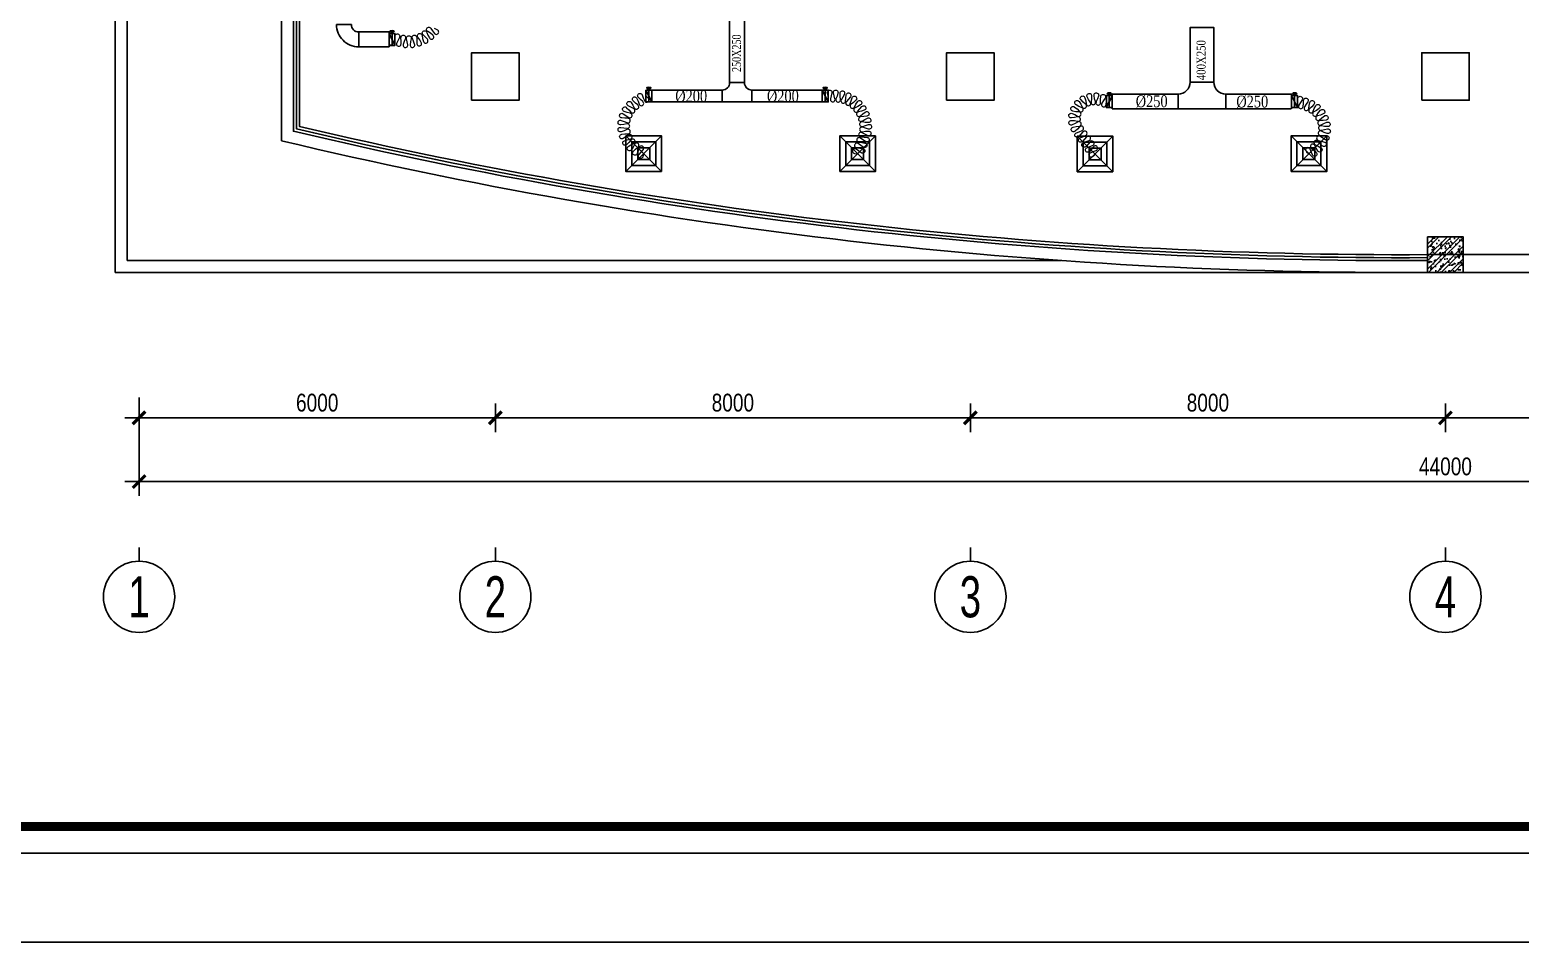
# Model space of a CAD drawing. Header units: metres. Extents: x 352651 to 1421851, y -87441 to -24441.
# Drawn here: x 633842 to 658941, y -87441 to -72072 of the extents above; entities that cross this region are included whole.
import ezdxf
from ezdxf.enums import TextEntityAlignment as Align

# ---------------------------------------------------------------- set-up
doc = ezdxf.new("R2010")
doc.units = ezdxf.units.M
doc.header["$LTSCALE"] = 300
doc.header["$MEASUREMENT"] = 0
doc.header["$PDMODE"] = 2
doc.linetypes.add('DASHED2', pattern=[0.375, 0.25, -0.125])
doc.layers.get('0').update_dxf_attribs({"linetype": 'CONTINUOUS'})
doc.layers.get('Defpoints').update_dxf_attribs({"linetype": 'CONTINUOUS'})
for name, color, linetype in [('0-TEXT', 7, 'CONTINUOUS'), ('0-THAY', 7, 'CONTINUOUS'), ('CUA', 8, 'CONTINUOUS'), ('CUAGIO', 2, 'CONTINUOUS'), ('DIM', 1, 'CONTINUOUS'), ('HATCH', 145, 'CONTINUOUS'), ('NOITHAT', 145, 'CONTINUOUS'), ('TEXT', 4, 'CONTINUOUS'), ('THAY', 9, 'CONTINUOUS'), ('TUONG', 7, 'CONTINUOUS'), ('vach', 6, 'CONTINUOUS')]:
    doc.layers.add(name, color=color, linetype=linetype)
doc.layers.add('noi mem', color=5, linetype='BATTING', lineweight=0)
doc.styles.add('CHUKICHTHUOC', font='vnshx.shx', dxfattribs={"width": 0.8, "height": 300, "bigfont": '@extfont2.shx'})
doc.styles.add('CHUTENTRUC', font='VnAvantH.TTF', dxfattribs={"width": 0.8})
doc.styles.add('PHU', font='vntimeh.shx', dxfattribs={"width": 0.8})
doc.linetypes.add('BATTING', pattern='A,0.0001,-0.1,[134,ltypeshp.shx,S=0.1,R=0,X=-0.1,Y=0],-0.2,[134,ltypeshp.shx,S=0.1,R=180,X=0.1,Y=0],-0.1', length=0.4001)
doc.dimstyles.new('150', dxfattribs={"dimscale": 150, "dimtxt": 2, "dimasz": 0.1, "dimexe": 1, "dimexo": 0, "dimgap": 0.7, "dimtad": 1, "dimdec": 0, "dimzin": 0, "dimdsep": 46, "dimtxsty": 'CHUKICHTHUOC', "dimblk": 'ARR', "dimcen": 0, "dimdle": 1, "dimclrd": 3, "dimclre": 3, "dimclrt": 3, "dimadec": 0, "dimazin": 0, "dimtfac": 1, "dimtdec": 0, "dimtix": 1, "dimtmove": 2, "dimatfit": 3, "dimldrblk": 'ARR', "dimfxl": 1, "dimtolj": 1, "dimtzin": 0, "dimarcsym": 0})

# ---------------------------------------------------------------- blocks, each defined once
blk = doc.blocks.new('ARR')
at = {"color": 1}
for p, q in [((-16, 0), (16, 0)), ((0, -16), (0, 16))]:
    blk.add_line(p, q, dxfattribs=at)
at = {"color": 3, "const_width": 3.6}
blk.add_lwpolyline([(-7.1, -7.1), (7.1, 7.1)], dxfattribs=at)
blk = doc.blocks.new('*D99')
at = {"layer": 'Defpoints', "color": 0, "ltscale": 1.5, "transparency": 16777216}
for p in [(641682, -78749), (649682, -78609), (649682, -78749)]:
    blk.add_point(p, dxfattribs=at)
at = {"layer": 'DIM', "color": 3, "lineweight": -2, "ltscale": 1.5, "transparency": 16777216}
for p, q in [((641682, -78749), (641682, -78459)), ((649682, -78749), (649682, -78459)), ((641697, -78609), (649667, -78609))]:
    blk.add_line(p, q, dxfattribs=at)
at = {"layer": 'DIM', "color": 3, "lineweight": -2, "ltscale": 1.5, "transparency": 16777216, "xscale": 15, "yscale": 15, "zscale": 15, "rotation": 180}
blk.add_blockref('ARR', (641682, -78609), dxfattribs=at)
at = {"layer": 'DIM', "color": 3, "lineweight": -2, "ltscale": 1.5, "transparency": 16777216, "xscale": 15, "yscale": 15, "zscale": 15}
blk.add_blockref('ARR', (649682, -78609), dxfattribs=at)
at = {"layer": 'DIM', "color": 3, "ltscale": 1.5, "transparency": 16777216, "insert": (645682, -78354), "char_height": 300, "attachment_point": 5, "style": 'CHUKICHTHUOC'}
blk.add_mtext('\\A1;8000', dxfattribs=at)
blk = doc.blocks.new('*D100')
at = {"layer": 'Defpoints', "color": 0, "ltscale": 1.5, "transparency": 16777216}
for p in [(649682, -78749), (657682, -78609), (657682, -78749)]:
    blk.add_point(p, dxfattribs=at)
at = {"layer": 'DIM', "color": 3, "lineweight": -2, "ltscale": 1.5, "transparency": 16777216}
for p, q in [((649682, -78749), (649682, -78459)), ((657682, -78749), (657682, -78459)), ((649697, -78609), (657667, -78609))]:
    blk.add_line(p, q, dxfattribs=at)
at = {"layer": 'DIM', "color": 3, "lineweight": -2, "ltscale": 1.5, "transparency": 16777216, "xscale": 15, "yscale": 15, "zscale": 15, "rotation": 180}
blk.add_blockref('ARR', (649682, -78609), dxfattribs=at)
at = {"layer": 'DIM', "color": 3, "lineweight": -2, "ltscale": 1.5, "transparency": 16777216, "xscale": 15, "yscale": 15, "zscale": 15}
blk.add_blockref('ARR', (657682, -78609), dxfattribs=at)
at = {"layer": 'DIM', "color": 3, "ltscale": 1.5, "transparency": 16777216, "insert": (653682, -78354), "char_height": 300, "attachment_point": 5, "style": 'CHUKICHTHUOC'}
blk.add_mtext('\\A1;8000', dxfattribs=at)
blk = doc.blocks.new('*D101')
at = {"layer": 'Defpoints', "color": 0, "ltscale": 1.5, "transparency": 16777216}
for p in [(657682, -78749), (665682, -78609), (665682, -78749)]:
    blk.add_point(p, dxfattribs=at)
at = {"layer": 'DIM', "color": 3, "lineweight": -2, "ltscale": 1.5, "transparency": 16777216}
for p, q in [((657682, -78749), (657682, -78459)), ((665682, -78749), (665682, -78459)), ((657697, -78609), (665667, -78609))]:
    blk.add_line(p, q, dxfattribs=at)
at = {"layer": 'DIM', "color": 3, "lineweight": -2, "ltscale": 1.5, "transparency": 16777216, "xscale": 15, "yscale": 15, "zscale": 15, "rotation": 180}
blk.add_blockref('ARR', (657682, -78609), dxfattribs=at)
at = {"layer": 'DIM', "color": 3, "lineweight": -2, "ltscale": 1.5, "transparency": 16777216, "xscale": 15, "yscale": 15, "zscale": 15}
blk.add_blockref('ARR', (665682, -78609), dxfattribs=at)
at = {"layer": 'DIM', "color": 3, "ltscale": 1.5, "transparency": 16777216, "insert": (661682, -78354), "char_height": 300, "attachment_point": 5, "style": 'CHUKICHTHUOC'}
blk.add_mtext('\\A1;8000', dxfattribs=at)
blk = doc.blocks.new('*D104')
at = {"layer": 'Defpoints', "color": 0, "ltscale": 1.5, "transparency": 16777216}
for p in [(635682, -78265), (679682, -78265), (679682, -79683)]:
    blk.add_point(p, dxfattribs=at)
at = {"layer": 'DIM', "color": 3, "lineweight": -2, "ltscale": 1.5, "transparency": 16777216}
for p, q in [((635682, -78265), (635682, -79833)), ((679682, -78265), (679682, -79833)), ((635697, -79683), (679667, -79683))]:
    blk.add_line(p, q, dxfattribs=at)
at = {"layer": 'DIM', "color": 3, "lineweight": -2, "ltscale": 1.5, "transparency": 16777216, "xscale": 15, "yscale": 15, "zscale": 15, "rotation": 180}
blk.add_blockref('ARR', (635682, -79683), dxfattribs=at)
at = {"layer": 'DIM', "color": 3, "lineweight": -2, "ltscale": 1.5, "transparency": 16777216, "xscale": 15, "yscale": 15, "zscale": 15}
blk.add_blockref('ARR', (679682, -79683), dxfattribs=at)
at = {"layer": 'DIM', "color": 3, "ltscale": 1.5, "transparency": 16777216, "insert": (657682, -79428), "char_height": 300, "attachment_point": 5, "style": 'CHUKICHTHUOC'}
blk.add_mtext('\\A1;44000', dxfattribs=at)
blk = doc.blocks.new('*D108')
at = {"layer": 'Defpoints', "color": 0, "ltscale": 1.5, "transparency": 16777216}
for p in [(635682, -78749), (641682, -78609), (641682, -78749)]:
    blk.add_point(p, dxfattribs=at)
at = {"layer": 'DIM', "color": 3, "lineweight": -2, "ltscale": 1.5, "transparency": 16777216}
for p, q in [((635682, -78749), (635682, -78459)), ((641682, -78749), (641682, -78459)), ((635697, -78609), (641667, -78609))]:
    blk.add_line(p, q, dxfattribs=at)
at = {"layer": 'DIM', "color": 3, "lineweight": -2, "ltscale": 1.5, "transparency": 16777216, "xscale": 15, "yscale": 15, "zscale": 15, "rotation": 180}
blk.add_blockref('ARR', (635682, -78609), dxfattribs=at)
at = {"layer": 'DIM', "color": 3, "lineweight": -2, "ltscale": 1.5, "transparency": 16777216, "xscale": 15, "yscale": 15, "zscale": 15}
blk.add_blockref('ARR', (641682, -78609), dxfattribs=at)
at = {"layer": 'DIM', "color": 3, "ltscale": 1.5, "transparency": 16777216, "insert": (638682, -78354), "char_height": 300, "attachment_point": 5, "style": 'CHUKICHTHUOC'}
blk.add_mtext('\\A1;6000', dxfattribs=at)
blk = doc.blocks.new('cot1')
at = {"layer": 'vach'}
blk.add_lwpolyline([(-400, -400), (400, -400), (400, 400), (-400, 400)], close=True, dxfattribs=at)
blk = doc.blocks.new('TENTRUC')
at = {"layer": '0-THAY'}
blk.add_line((0, -1.4), (0, -0.4), dxfattribs=at)
blk.add_circle((0, -4), 2.6, dxfattribs=at)
at = {"layer": '0-TEXT', "style": 'CHUTENTRUC', "width": 0.7}
blk.add_attdef('E5', text='', height=3, dxfattribs=at).set_placement((0, -4), align=Align.MIDDLE_CENTER)
blk = doc.blocks.new('SAD')
at = {"layer": 'CUAGIO', "color": 8}
for p, q in [((-300, -300), (300, 300)), ((300, -300), (-300, 300))]:
    blk.add_line(p, q, dxfattribs=at)
at = {"layer": 'CUAGIO'}
blk.add_lwpolyline([(300, -300), (300, 300), (-300, 300), (-300, -300)], close=True, dxfattribs=at)
at = {"layer": 'CUAGIO', "color": 8}
for points in [[(200, -200), (200, 200), (-200, 200), (-200, -200)], [(100, -100), (100, 100), (-100, 100), (-100, -100)]]:
    blk.add_lwpolyline(points, close=True, dxfattribs=at)
blk = doc.blocks.new('1-van gio D200')
at = {"layer": 'CUAGIO'}
h = blk.add_hatch(dxfattribs=at)
h.set_pattern_fill('ANSI31', color=256, scale=100, style=0)
edge = h.paths.add_edge_path()
edge.add_ellipse((486127, -58494), major_axis=(-38.1, 0), ratio=0.310482, start_angle=0, end_angle=360, ccw=False)
for p, q in [((486167, -58437), (486087, -58277)), ((486127, -58257), (486127, -58494))]:
    blk.add_line(p, q, dxfattribs=at)
at = {"layer": 'CUAGIO', "const_width": 3}
for points in [[(486127, -58457), (486177, -58457), (486177, -58257), (486077, -58257), (486077, -58457), (486127, -58457)], [(486167, -58437), (486087, -58277)], [(486127, -58257), (486127, -58494)]]:
    blk.add_lwpolyline(points, dxfattribs=at)
at = {"layer": 'CUAGIO'}
blk.add_lwpolyline([(486177, -58457), (486077, -58457), (486077, -58257), (486177, -58257)], close=True, dxfattribs=at)
at = {"layer": 'CUAGIO', "const_width": 5.35}
blk.add_lwpolyline([(486131, -58357, -1), (486123, -58357, -1)], format="xyb", close=True, dxfattribs=at)
at = {"layer": 'CUAGIO', "extrusion": (0, 0, -1)}
blk.add_ellipse((486127, -58494), major_axis=(-38.1, 0), ratio=0.310482, start_param=-1.570796, end_param=4.712389, dxfattribs=at)

msp = doc.modelspace()

# ---------------------------------------------------------------- hatches: boundary and pattern name
at = {"layer": 'NOITHAT', "linetype": 'Continuous'}
h = msp.add_hatch(dxfattribs=at)
h.set_pattern_fill('ANSI32,_O', color=256, scale=400)
h.set_pattern_definition([(45, (287784.75, -388850.56), (-106.066017, 106.066017), []), (45, (287855.46, -388850.56), (-106.066017, 106.066017), [])])
h.paths.add_polyline_path([(657682.1, -75959.6), (657682.1, -75559.6), (657382.1, -75559.6), (657382.1, -75959.6)])
h.paths.add_polyline_path([(657982.1, -75959.6), (657982.1, -75559.6), (657682.1, -75559.6), (657682.1, -75959.6)])
h.paths.add_polyline_path([(657682.1, -75959.6), (657682.1, -76159.6), (657982.1, -76159.6), (657982.1, -75959.6)])
h.paths.add_polyline_path([(657682.1, -76159.6), (657682.1, -75959.6), (657382.1, -75959.6), (657382.1, -76159.6)])
h = msp.add_hatch(dxfattribs=at)
h.set_pattern_fill('AR-CONC,_O', color=256, scale=30)
h.set_pattern_definition([(50, (287784.75, -388850.56), (215.178055, -18.82564), [22.5, -247.5]), (355, (287784.75, -388850.56), (-41.6254, 225.65764), [18, -198]), (100.4514, (287802.68, -388852.12), (173.552815, 206.83186), [19.12206, -210.34263]), (46.1842, (287784.75, -388790.56), (320.17231, -49.6557), [33.75, -371.25]), (96.6356, (287811.43, -388794.7), (280.39881, 292.23536), [28.68309, -315.5139]), (351.1842, (287784.75, -388790.56), (280.39858, 292.23558), [27, -297]), (21, (287814.75, -388805.56), (179.072116, -120.78567), [22.5, -247.5]), (326, (287814.75, -388805.56), (72.9946, 217.54501), [18, -198]), (71.4514, (287829.68, -388815.62), (252.06679, 96.75915), [19.12206, -210.34263]), (37.5, (287784.75, -388850.556), (3.647957, 99.868156), [0, -195.6, 0, -201, 0, -198.75]), (7.5, (287784.75, -388850.56), (78.920861, 118.323514), [0, -114.6, 0, -191.1, 0, -75.75]), (327.5, (287717.85, -388850.556), (160.146731, -6.766462), [0, -75, 0, -234, 0, -310.5]), (317.5, (287687.85, -388850.56), (174.95585, 30.031495), [0, -97.5, 0, -155.4, 0, -220.5])])
h.paths.add_polyline_path([(657682.1, -75959.6), (657682.1, -75559.6), (657382.1, -75559.6), (657382.1, -75959.6)])
h.paths.add_polyline_path([(657982.1, -75959.6), (657982.1, -75559.6), (657682.1, -75559.6), (657682.1, -75959.6)])
h.paths.add_polyline_path([(657682.1, -75959.6), (657682.1, -76159.6), (657982.1, -76159.6), (657982.1, -75959.6)])
h.paths.add_polyline_path([(657682.1, -76159.6), (657682.1, -75959.6), (657382.1, -75959.6), (657382.1, -76159.6)])

# ---------------------------------------------------------------- linework, layer by layer
for const_width in [150, 51.9]:
    msp.add_lwpolyline([(624900.9, -85490.5), (707100.9, -85490.5), (707100.9, -26390.5), (624900.9, -26390.5)], close=True, dxfattribs=dict(const_width=const_width))
at = {"layer": 'CUA', "linetype": 'Continuous'}
for points in [[(657376.9, -75959.6, -0.0595991), (638282.1, -73780.3), (638282.1, -70559.6)], [(657375.5, -75909.7, -0.0594735), (638332.1, -73739.9), (638332.1, -70559.6)], [(657374.2, -75859.7, -0.0593477), (638382.1, -73699.5), (638382.1, -70559.6)]]:
    msp.add_lwpolyline(points, format="xyb", dxfattribs=at)
at = {"layer": 'CUAGIO'}
for p, q in [((639382.1, -72108.6), (639382.1, -72358.6)), ((639892.1, -72108.6), (639892.1, -72358.6)), ((645877, -72962.6), (645627, -72962.6)), ((653782.1, -72955.8), (653382.1, -72955.8)), ((644316.8, -73087.6), (644316.8, -73287.6)), ((644316.8, -73287.6), (645502, -73287.6)), ((645502, -73087.6), (645502, -73287.6)), ((646002, -73087.6), (646002, -73287.6)), ((647187.2, -73287.6), (646002, -73287.6)), ((647187.2, -73087.6), (647187.2, -73287.6)), ((652072, -73155.8), (652072, -73405.8)), ((653182.1, -73155.8), (653182.1, -73405.8)), ((653982.3, -73155.8), (653982.3, -73405.8)), ((655092.3, -73155.8), (655092.3, -73405.8))]:
    msp.add_line(p, q, dxfattribs=at)
at = {"layer": 'CUAGIO', "ltscale": 1.5}
for p, q in [((645502, -73287.6), (646002, -73287.6)), ((652072, -73405.8), (655082.1, -73405.8))]:
    msp.add_line(p, q, dxfattribs=at)
at = {"layer": 'CUAGIO'}
msp.add_lwpolyline([(639257.1, -71983.6), (639007.1, -71983.6), (639007.1, -71983.6, 0.4142136), (639382.1, -72358.6), (639382.1, -72358.6), (639382.1, -72108.6, -0.4142136), (639257.1, -71983.6)], format="xyb", close=True, dxfattribs=at)
for points in [[(644316.8, -73087.6), (645502, -73087.6, 0.4142136), (645627, -72962.6), (645627, -71903.5), (645877, -71903.5), (645877, -72962.6, 0.4142136), (646002, -73087.6), (647187.2, -73087.6)], [(652072, -73155.8), (653182.1, -73155.8, 0.4142136), (653382.1, -72955.8), (653382.1, -72035.8), (653782.1, -72035.8), (653782.1, -72955.8, 0.4142136), (653982.1, -73155.8), (655092.3, -73155.8)]]:
    msp.add_lwpolyline(points, format="xyb", dxfattribs=at)
for points in [[(639892.1, -72108.6), (639382.1, -72108.6)], [(639382.1, -72358.6), (639892.1, -72358.6)]]:
    msp.add_lwpolyline(points, dxfattribs=at)
msp.add_lwpolyline([(639892.1, -72133.6), (639942.1, -72133.6), (639942.1, -72333.6), (639892.1, -72333.6)], close=True, dxfattribs=at)
at = {"layer": 'Defpoints', "linetype": 'DASHED2'}
msp.add_lwpolyline([(619950.9, -87440.5), (709050.9, -87440.5), (709050.9, -24440.5), (619950.9, -24440.5)], close=True, dxfattribs=at)
msp.add_lwpolyline([(619950.9, -87440.5), (709050.9, -87440.5), (709050.9, -24440.5), (619950.9, -24440.5)], close=True, dxfattribs=at)
at = {"layer": 'HATCH', "linetype": 'ByBlock'}
msp.add_lwpolyline([(624450.9, -85940.5), (707550.9, -85940.5), (707550.9, -25940.5), (624450.9, -25940.5)], close=True, dxfattribs=at)
at = {"layer": 'noi mem', "linetype": 'ByBlock', "ltscale": 1.5}
for points in [[(639992.1, -72233.6), (639993.1, -72182.4, -1.3333333), (640066, -72200.1), (640043.5, -72246.1), (640021.1, -72292.1, 1.3333333), (640094, -72309.8), (640095, -72258.6), (640092.9, -72208, -1.3333333), (640166.8, -72221.4), (640147.1, -72268), (640132, -72317.6, 1.3333333), (640206.7, -72323.7), (640199.9, -72272.3), (640188.1, -72223.1, -1.3333333), (640263.1, -72222), (640252.8, -72271.5), (640247.5, -72323.1, 1.3333333), (640322.1, -72314.7), (640305.5, -72265.6), (640284.5, -72219.6, -1.3333333), (640357.8, -72204.1), (640357.3, -72254.6), (640362, -72306.2, 1.3333333), (640433.5, -72283.7), (640407.8, -72238.7), (640378.3, -72197.6, -1.3333333), (640447.3, -72168.2), (640456.5, -72218), (640471.1, -72267.7, 1.3333333), (640536.9, -72231.8), (640503, -72192.6), (640466.1, -72157.9, -1.3333333), (640528.2, -72115.8), (640546.8, -72162.8), (640570.7, -72208.8, 1.3333333), (640628.4, -72160.9), (640587.5, -72129), (640544.7, -72102.1, -1.3333333), (640597.5, -72048.8), (640624.8, -72091.4), (640657.1, -72131.9, 1.3333333), (640704.4, -72073.8), (640658.2, -72050.3)], [(644182.1, -74159.6), (644167.9, -74208.7, -1.3333333), (644102, -74173), (644135.5, -74134.3), (644168.9, -74095.6, 1.3333333), (644103, -74059.8), (644088.8, -74108.9), (644070.9, -74157.7, -1.3333333), (644007.6, -74117.5), (644044, -74080.5), (644083.4, -74049, 1.3333333), (644024.9, -74002), (644002.6, -74047.3), (643974.4, -74090.9, -1.3333333), (643921.5, -74037.7), (643965.2, -74009.7), (644010.6, -73987.6, 1.3333333), (643963.9, -73928.9), (643932.2, -73968.1), (643895, -74004.4, -1.3333333), (643855.2, -73940.9), (643904, -73923.2), (643953.1, -73911.7, 1.3333333), (643920.6, -73844.1), (643881, -73875.4), (643836.7, -73902.6, -1.3333333), (643811.9, -73831.8), (643863.4, -73825.3), (643913.9, -73825, 1.3333333), (643897, -73751.9), (643851.5, -73773.6), (643802.3, -73790.3, -1.3333333), (643793.7, -73715.8), (643845.4, -73720.9), (643894.7, -73731.7, 1.3333333), (643894.4, -73656.7), (643845.2, -73667.9), (643793.6, -73673.3, -1.3333333), (643801.6, -73598.7), (643850.9, -73615.1), (643896.6, -73636.5, 1.3333333), (643912.9, -73563.3), (643862.4, -73563.3), (643810.9, -73557.2, -1.3333333), (643835.2, -73486.3), (643879.6, -73513.1), (643919.5, -73544.1, 1.3333333), (643951.5, -73476.3), (643902.3, -73465.1), (643853.4, -73447.8, -1.3333333), (643892.7, -73384), (643930.2, -73420), (643962.2, -73459, 1.3333333), (644008.4, -73399.9), (643962.9, -73378.2), (643919, -73350.5, -1.3333333), (643971.5, -73297), (644000, -73340.3), (644022.6, -73385.4, 1.3333333), (644080.8, -73338), (644041.1, -73306.8), (644003.8, -73271.6, -1.3333333), (644065.7, -73229.3), (644084.9, -73276.8), (644103.9, -73324.4, 1.3333333), (644166, -73282.3), (644128.9, -73247.1), (644091.8, -73211.8, -1.3333333), (644153.9, -73169.8), (644172.9, -73217.3), (644191.8, -73264.9, 1.3333333), (644253.9, -73222.8), (644216.8, -73187.6)], [(647287.2, -73187.6), (647274, -73137.7, -1.3333333), (647349, -73136.6), (647337.3, -73186.8), (647325.6, -73237, 1.3333333), (647400.6, -73235.9), (647387.4, -73186.1), (647376.7, -73135.1, -1.3333333), (647451.7, -73137.6), (647437.5, -73187.8), (647418.8, -73235.2, 1.3333333), (647493.2, -73244.8), (647487.2, -73194.2), (647486.4, -73142.1, -1.3333333), (647559.5, -73158.9), (647536, -73205.4), (647508.7, -73248.4, 1.3333333), (647579.8, -73272), (647583.6, -73221.2), (647592.7, -73169.9, -1.3333333), (647661.3, -73200.3), (647629.4, -73241.5), (647594.4, -73278.5, 1.3333333), (647659.7, -73315.2), (647673.1, -73266), (647691.8, -73217.4, -1.3333333), (647753.3, -73260.2), (647714.2, -73294.7), (647672.8, -73324.3, 1.3333333), (647730, -73372.8), (647752.4, -73327.1), (647780, -73282.9, -1.3333333), (647832.3, -73336.6), (647787.4, -73363), (647741, -73384.2, 1.3333333), (647787.9, -73442.7), (647818.7, -73402.1), (647854.2, -73363.9, -1.3333333), (647895.3, -73426.7), (647846.2, -73444), (647796.6, -73456, 1.3333333), (647831.6, -73522.4), (647869.5, -73488.3), (647911.6, -73457.6, -1.3333333), (647940, -73527), (647888.5, -73534.7), (647837.6, -73537.1, 1.3333333), (647859.3, -73608.9), (647903, -73582.7), (647950.1, -73560.5, -1.3333333), (647964.8, -73634.1), (647912.8, -73631.8), (647862.4, -73624.4, 1.3333333), (647870, -73699), (647917.9, -73681.6), (647968.4, -73668.9, -1.3333333), (647968.8, -73743.9), (647918.2, -73731.8), (647870.1, -73714.9, 1.3333333), (647863.3, -73789.6), (647913.7, -73781.7), (647965.7, -73778.8, -1.3333333), (647951.9, -73852.5), (647904.4, -73830.9), (647860.4, -73805.2, 1.3333333), (647839.6, -73877.3), (647890.5, -73879), (647941.9, -73885.2, -1.3333333), (647915.4, -73955.3), (647872.8, -73925.9), (647830.7, -73896.2, 1.3333333), (647803.6, -73966.2), (647854.7, -73972.6), (647905.8, -73979.1, -1.3333333), (647878.6, -74049.1), (647836.5, -74019.4), (647794.4, -73989.7, 1.3333333), (647767.3, -74059.6), (647818.4, -74066.1), (647869.5, -74072.6, -1.3333333), (647842.4, -74142.5), (647800.3, -74112.8), (647758.2, -74083.2, 1.3333333), (647731, -74153.1), (647782.1, -74159.6)], [(651782.1, -74164.2), (651748.4, -74203, -1.3333333), (651704.8, -74141.9), (651752.4, -74122.5), (651800, -74103.2, 1.3333333), (651756.4, -74042.1), (651722.6, -74080.9), (651688.8, -74119.6, -1.3333333), (651645.2, -74058.5), (651692.8, -74039.2), (651740.4, -74019.8, 1.3333333), (651696.9, -73958.7), (651663.1, -73997.5), (651629.3, -74036.2, -1.3333333), (651585.7, -73975.2), (651633.3, -73955.8), (651680.9, -73936.4, 1.3333333), (651637.3, -73875.4), (651603.6, -73914.1), (651569.8, -73952.8, -1.3333333), (651526.2, -73891.8), (651573.8, -73872.4), (651621.4, -73853, 1.3333333), (651577.8, -73792), (651544, -73830.7), (651510.2, -73869.4, -1.3333333), (651466.7, -73808.4), (651514.3, -73789), (651561.8, -73770.6, 1.3333333), (651519.2, -73708.9), (651485.1, -73746.9), (651445.3, -73780.8, -1.3333333), (651410.9, -73714.2), (651461.7, -73701.4), (651512, -73697.1, 1.3333333), (651488.1, -73626), (651445.4, -73652.9), (651397.2, -73673.4, -1.3333333), (651384.4, -73599.5), (651436.6, -73602.5), (651485.9, -73613.4, 1.3333333), (651484.4, -73538.4), (651435.6, -73551.3), (651383.5, -73556.4, -1.3333333), (651393.4, -73482.1), (651442.3, -73500.6), (651486.1, -73525.7, 1.3333333), (651507.1, -73453.7), (651456.7, -73451.4), (651405.4, -73440.7, -1.3333333), (651437.1, -73372.7), (651478.3, -73405.1), (651512.5, -73442.2, 1.3333333), (651554.1, -73379.7), (651506.6, -73362.5), (651461, -73336.9, -1.3333333), (651511.5, -73281.5), (651541.1, -73324.7), (651562.7, -73370.3, 1.3333333), (651621, -73323.2), (651581, -73292.5), (651545, -73254.5, -1.3333333), (651609.9, -73216.7), (651625.2, -73266.8), (651632.1, -73316.8, 1.3333333), (651701.9, -73289.3), (651672.8, -73248), (651649.9, -73201, -1.3333333), (651723.1, -73184.4), (651722.7, -73236.7), (651714.3, -73286.5, 1.3333333), (651789.1, -73281.1), (651773.8, -73233.1), (651766, -73181.3, -1.3333333), (651840.8, -73187.4), (651824.8, -73237.2), (651801.9, -73282.2, 1.3333333), (651874.9, -73299.5), (651874.6, -73249), (651878.8, -73197.8, -1.3333333), (651950.1, -73221.1), (651923.3, -73264.9), (651896.4, -73308.8, 1.3333333), (651967.7, -73332.1), (651972, -73280.8)], [(655192.3, -73280.8), (655196.2, -73229.6, -1.3333333), (655267.6, -73252.5), (655240.8, -73296.4), (655214.1, -73340.4, 1.3333333), (655285.5, -73363.3), (655289.4, -73312), (655293.2, -73260.7, -1.3333333), (655364.6, -73283.6), (655337.9, -73327.6), (655309.2, -73369.4, 1.3333333), (655379.4, -73395.9), (655385.6, -73345.6), (655398.2, -73295, -1.3333333), (655464.8, -73329.4), (655430.8, -73368.9), (655393.3, -73403, 1.3333333), (655455.5, -73445), (655473, -73397.4), (655497, -73351.1, -1.3333333), (655553.9, -73400), (655511.7, -73430.6), (655467.3, -73455.1, 1.3333333), (655518.1, -73510.3), (655546.2, -73468.1), (655580.2, -73428.5, -1.3333333), (655624.3, -73489.2), (655576.1, -73509.3), (655527.3, -73522.9, 1.3333333), (655564, -73588.3), (655601.1, -73553.7), (655643.3, -73523, -1.3333333), (655672.2, -73592.2), (655620.7, -73600.7), (655570.1, -73602.7, 1.3333333), (655590.7, -73674.8), (655634.8, -73649.6), (655682.9, -73629.5, -1.3333333), (655695, -73703.5), (655643, -73699.9), (655593.3, -73690.2, 1.3333333), (655596.7, -73765.1), (655645.4, -73750.8), (655696.8, -73742.3, -1.3333333), (655691.6, -73817.1), (655641.8, -73801.6), (655595.7, -73780.6, 1.3333333), (655581.8, -73854.3), (655632.4, -73851.6), (655684.4, -73855.3, -1.3333333), (655662.1, -73926.9), (655617.2, -73900.3), (655577.1, -73869.2, 1.3333333), (655546.6, -73937.7), (655596.5, -73946.8), (655646.3, -73962.3, -1.3333333), (655608, -74026.8), (655570.5, -73990.6), (655538.7, -73951.2, 1.3333333), (655493.2, -74010.8), (655539.6, -74031.1), (655584.5, -74057.7, -1.3333333), (655532.4, -74111.6), (655504.3, -74067.7), (655482.3, -74022, 1.3333333), (655424.3, -74069.5), (655464.9, -74100), (655503.8, -74133.6, -1.3333333), (655443, -74177.4), (655423.5, -74129.8), (655404, -74082.2, 1.3333333), (655343.2, -74126), (655382.1, -74159.6)]]:
    msp.add_lwpolyline(points, format="xyb", dxfattribs=at)
at = {"layer": 'THAY'}
for p, q in [((635282.1, -76159.6), (635282.1, -56359.6)), ((635482.1, -75959.6), (635482.1, -69159.6)), ((651214.4, -75959.6), (635482.1, -75959.6)), ((657381.6, -76159.6), (635282.1, -76159.6))]:
    msp.add_line(p, q, dxfattribs=at)
at = {"layer": 'THAY', "linetype": 'ByBlock'}
msp.add_lwpolyline([(624450.9, -85940.5), (707550.9, -85940.5), (707550.9, -25940.5), (624450.9, -25940.5)], close=True, dxfattribs=at)
at = {"layer": 'THAY'}
msp.add_lwpolyline([(657382.1, -76159.6, -0.0601002), (638082.1, -73941.6), (638082.1, -70559.6)], format="xyb", dxfattribs=at)
at = {"layer": 'TUONG'}
for p, q in [((657382.1, -75859.6), (657382.1, -76159.6)), ((657382.1, -75859.6), (660082.1, -75859.6)), ((657382.1, -76159.6), (659982.1, -76159.6))]:
    msp.add_line(p, q, dxfattribs=at)
msp.add_lwpolyline([(619950.9, -87440.5), (709050.9, -87440.5), (709050.9, -24440.5), (619950.9, -24440.5)], close=True, dxfattribs=at)
at = {"layer": 'vach'}
msp.add_lwpolyline([(657382.1, -76159.6), (657982.1, -76159.6), (657982.1, -75559.6), (657382.1, -75559.6)], close=True, dxfattribs=at)

# ---------------------------------------------------------------- block references
at = {"layer": 'CUAGIO', "rotation": 180}
for p in [(1126069.1, -130591), (1130393.9, -131544.9), (1133364.2, -131544.9), (1141269.3, -131638.2)]:
    msp.add_blockref('1-van gio D200', p, dxfattribs=at)
at = {"layer": 'CUAGIO', "xscale": -1, "rotation": 180}
msp.add_blockref('1-van gio D200', (165894.9, -131638.2), dxfattribs=at)
at = {"layer": 'CUAGIO'}
for p in [(644182.1, -74159.6), (651782.1, -74164.2)]:
    msp.add_blockref('SAD', p, dxfattribs=at)
at = {"layer": 'CUAGIO', "xscale": -1}
for p in [(647782.1, -74159.6), (655382.1, -74159.6)]:
    msp.add_blockref('SAD', p, dxfattribs=at)
at = {"layer": 'TEXT', "xscale": 230.7692307693651, "yscale": 230.7692307692487, "zscale": 230.7692307692666}
for p, values in [((635682.1, -80699.4), {'E5': '1'}), ((641682.1, -80699.4), {'E5': '2'}), ((649682.1, -80699.4), {'E5': '3'}), ((657682.1, -80699.4), {'E5': '4'})]:
    msp.add_blockref('TENTRUC', p, dxfattribs=at).add_auto_attribs(values)
at = {"layer": 'vach'}
for p in [(641682.1, -72859.6), (649682.1, -72859.6), (657682.1, -72859.6)]:
    msp.add_blockref('cot1', p, dxfattribs=at)

# ---------------------------------------------------------------- texts
at = {"layer": 'CUAGIO', "color": 2, "style": 'PHU', "width": 0.75}
msp.add_text('250x250', height=150, rotation=90, dxfattribs=at).set_placement((645818.6, -72467), align=Align.CENTER)
at = {"layer": 'CUAGIO', "color": 2, "insert": (653644.3, -72920.7), "char_height": 150, "width": 1487.132, "attachment_point": 7, "rotation": 90, "style": 'PHU'}
msp.add_mtext('400x250', dxfattribs=at)
at = {"layer": 'CUAGIO', "color": 2, "char_height": 200, "width": 931.778, "style": 'PHU'}
for s, insert, attachment_point in [('%%C200', (645248.6, -73087.6), 3), ('%%C200', (646255.4, -73087.6), 1), ('%%C250', (653003.7, -73175.3), 3), ('%%C250', (654160.5, -73181), 1)]:
    msp.add_mtext(s, dxfattribs=dict(at, insert=insert, attachment_point=attachment_point))

# ---------------------------------------------------------------- dimensions: what is measured, and where the dimension line sits
at = {"layer": 'DIM'}
for base, p1, p2, picture, middle in [((641682.1, -78609.2), (635682.1, -78748.6), (641682.1, -78748.6), '*D108', (638682.1, -78354.2)), ((679682.1, -79682.9), (635682.1, -78264.9), (679682.1, -78264.9), '*D104', (657682.1, -79427.9)), ((649682.1, -78609.2), (641682.1, -78748.6), (649682.1, -78748.6), '*D99', (645682.1, -78354.2)), ((657682.1, -78609.2), (649682.1, -78748.6), (657682.1, -78748.6), '*D100', (653682.1, -78354.2)), ((665682.1, -78609.2), (657682.1, -78748.6), (665682.1, -78748.6), '*D101', (661682.1, -78354.2))]:
    dim = msp.add_linear_dim(base=base, p1=p1, p2=p2, dimstyle='150', dxfattribs=at)
    dim.commit()
    dim.dimension.update_dxf_attribs({"geometry": picture, "text_midpoint": middle})

doc.saveas('drawing.dxf')
